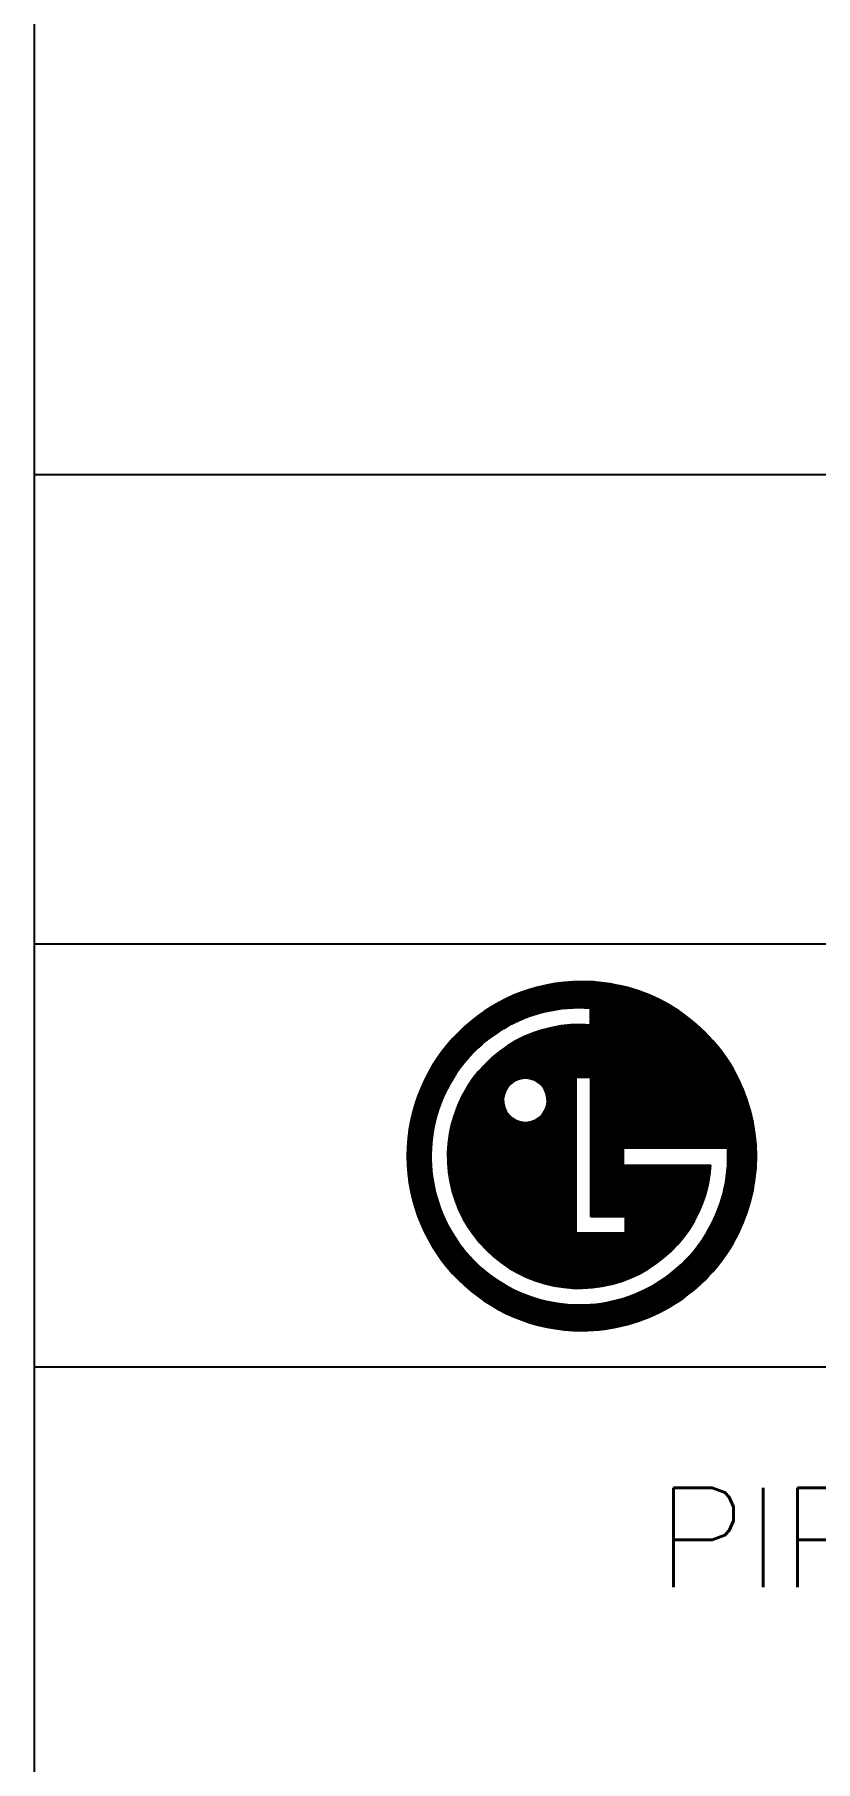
# Model space of a CAD drawing. Header units: millimetres. Extents: x 970 to 1780, y -2028 to -1450.
# Drawn here: x 1639.8 to 1671.2, y -1952.5 to -1883.1 of the extents above; entities that cross this region are included whole.
import ezdxf
from ezdxf.enums import TextEntityAlignment as Align

# ---------------------------------------------------------------- set-up
doc = ezdxf.new("R2010")
doc.units = ezdxf.units.MM
doc.header["$LTSCALE"] = 7
for name, color, linetype in [('2', 2, 'Continuous'), ('DWGLMT', 6, 'Continuous'), ('TTBOX', 6, 'Continuous')]:
    doc.layers.add(name, color=color, linetype=linetype)
doc.styles.get("Standard").update_dxf_attribs({"font": 'simplex.shx'})

msp = doc.modelspace()

# ---------------------------------------------------------------- linework, layer by layer
at = {"color": 0, "linetype": 'Continuous'}
for p, q in [((1655.039, -1926.372), (1659.983, -1921.428)), ((1657.622, -1923.864), (1660.085, -1921.401)), ((1658.107, -1923.454), (1660.184, -1921.377)), ((1658.371, -1923.265), (1660.282, -1921.354)), ((1658.583, -1923.129), (1660.378, -1921.334)), ((1658.767, -1923.02), (1660.472, -1921.315)), ((1658.932, -1922.929), (1660.564, -1921.297)), ((1659.085, -1922.852), (1660.655, -1921.282)), ((1659.228, -1922.784), (1660.745, -1921.267)), ((1659.363, -1922.725), (1660.833, -1921.254)), ((1659.491, -1922.671), (1660.92, -1921.243)), ((1659.614, -1922.624), (1661.005, -1921.232)), ((1659.732, -1922.581), (1661.089, -1921.223)), ((1659.846, -1922.542), (1661.173, -1921.215)), ((1659.932, -1925.16), (1663.658, -1921.435)), ((1659.956, -1922.507), (1661.255, -1921.208)), ((1660.063, -1922.475), (1661.336, -1921.202)), ((1660.167, -1922.446), (1661.416, -1921.197)), ((1660.268, -1922.42), (1661.495, -1921.193)), ((1660.367, -1922.396), (1661.573, -1921.19)), ((1660.464, -1922.375), (1661.651, -1921.188)), ((1660.558, -1922.355), (1661.727, -1921.187)), ((1660.651, -1922.338), (1661.803, -1921.186)), ((1660.742, -1922.322), (1661.877, -1921.187)), ((1660.831, -1922.308), (1661.951, -1921.188)), ((1660.918, -1922.296), (1662.025, -1921.19)), ((1661.004, -1922.285), (1662.097, -1921.192)), ((1661.089, -1922.276), (1662.169, -1921.196)), ((1661.172, -1922.267), (1662.24, -1921.2)), ((1661.254, -1922.261), (1662.31, -1921.204)), ((1661.335, -1922.255), (1662.38, -1921.21)), ((1661.415, -1922.25), (1662.449, -1921.216)), ((1661.493, -1922.247), (1662.518, -1921.222)), ((1661.571, -1922.245), (1662.586, -1921.229)), ((1661.647, -1922.243), (1662.653, -1921.237)), ((1661.722, -1922.243), (1662.72, -1921.246)), ((1661.797, -1922.244), (1662.786, -1921.255)), ((1661.871, -1922.245), (1662.851, -1921.264)), ((1661.943, -1922.248), (1662.916, -1921.274)), ((1662.015, -1922.251), (1662.981, -1921.285)), ((1662.086, -1922.255), (1663.045, -1921.296)), ((1662.152, -1922.264), (1663.108, -1921.308)), ((1662.152, -1922.339), (1663.171, -1921.32)), ((1662.152, -1922.414), (1663.234, -1921.333)), ((1662.152, -1922.489), (1663.296, -1921.346)), ((1662.152, -1922.565), (1663.357, -1921.359)), ((1662.152, -1922.64), (1663.418, -1921.374)), ((1662.152, -1922.715), (1663.479, -1921.388)), ((1662.152, -1922.79), (1663.539, -1921.403)), ((1662.152, -1922.865), (1663.599, -1921.419)), ((1655.068, -1926.268), (1659.879, -1921.457)), ((1655.099, -1926.161), (1659.772, -1921.488)), ((1655.133, -1926.052), (1659.663, -1921.522)), ((1655.171, -1925.94), (1659.551, -1921.56)), ((1655.211, -1925.824), (1659.435, -1921.6)), ((1655.255, -1925.705), (1659.316, -1921.644)), ((1655.303, -1925.582), (1659.193, -1921.692)), ((1655.356, -1925.454), (1659.065, -1921.745)), ((1655.415, -1925.32), (1658.931, -1921.804)), ((1655.48, -1925.18), (1658.791, -1921.869)), ((1655.552, -1925.032), (1658.643, -1921.941)), ((1655.634, -1924.875), (1658.486, -1922.023)), ((1655.728, -1924.706), (1658.317, -1922.117)), ((1659.981, -1925.186), (1663.717, -1921.451)), ((1660.028, -1925.215), (1663.775, -1921.468)), ((1660.072, -1925.246), (1663.833, -1921.485)), ((1660.114, -1925.279), (1663.89, -1921.503)), ((1660.153, -1925.315), (1663.948, -1921.521)), ((1660.191, -1925.353), (1664.004, -1921.539)), ((1660.226, -1925.393), (1664.061, -1921.558)), ((1660.258, -1925.435), (1664.116, -1921.577)), ((1660.289, -1925.48), (1664.172, -1921.597)), ((1660.317, -1925.527), (1664.227, -1921.617)), ((1660.342, -1925.577), (1664.282, -1921.637)), ((1660.365, -1925.629), (1664.336, -1921.658)), ((1660.385, -1925.684), (1664.39, -1921.679)), ((1660.393, -1926.202), (1664.758, -1921.837)), ((1660.402, -1925.743), (1664.444, -1921.7)), ((1660.415, -1925.805), (1664.497, -1921.722)), ((1660.415, -1926.104), (1664.707, -1921.813)), ((1660.424, -1925.871), (1664.55, -1921.745)), ((1660.426, -1926.019), (1664.655, -1921.79)), ((1660.428, -1925.942), (1664.603, -1921.767)), ((1661.64, -1925.03), (1664.809, -1921.861)), ((1661.715, -1925.03), (1664.86, -1921.885)), ((1661.79, -1925.03), (1664.911, -1921.91)), ((1661.866, -1925.03), (1664.961, -1921.935)), ((1661.941, -1925.03), (1665.01, -1921.96)), ((1662.016, -1925.03), (1665.06, -1921.986)), ((1662.091, -1925.03), (1665.109, -1922.012)), ((1662.152, -1925.044), (1665.158, -1922.038)), ((1662.152, -1925.119), (1665.206, -1922.065)), ((1662.152, -1925.194), (1665.255, -1922.092)), ((1662.152, -1925.269), (1665.302, -1922.119)), ((1655.839, -1924.52), (1658.132, -1922.228)), ((1655.973, -1924.311), (1657.922, -1922.362)), ((1656.146, -1924.063), (1657.674, -1922.535)), ((1656.409, -1923.724), (1657.335, -1922.798)), ((1662.152, -1925.344), (1665.35, -1922.147)), ((1662.152, -1925.42), (1665.397, -1922.174)), ((1662.152, -1925.495), (1665.444, -1922.203)), ((1662.152, -1925.57), (1665.491, -1922.231)), ((1662.152, -1925.645), (1665.537, -1922.26)), ((1662.152, -1925.72), (1665.583, -1922.289)), ((1662.152, -1925.795), (1665.629, -1922.319)), ((1662.152, -1925.87), (1665.674, -1922.348)), ((1662.152, -1925.945), (1665.719, -1922.378)), ((1662.152, -1926.021), (1665.764, -1922.409)), ((1662.152, -1926.096), (1665.809, -1922.439)), ((1662.152, -1926.171), (1665.853, -1922.47)), ((1662.152, -1926.246), (1665.897, -1922.502)), ((1662.152, -1926.321), (1665.94, -1922.533)), ((1662.152, -1926.396), (1665.983, -1922.565)), ((1662.152, -1926.471), (1666.026, -1922.597)), ((1662.152, -1926.547), (1666.069, -1922.629)), ((1662.152, -1926.622), (1666.112, -1922.662)), ((1662.152, -1926.697), (1666.154, -1922.695)), ((1662.152, -1926.772), (1666.196, -1922.729)), ((1662.152, -1926.847), (1666.237, -1922.762)), ((1662.152, -1926.922), (1666.278, -1922.796)), ((1656.436, -1927.755), (1661.255, -1922.936)), ((1656.444, -1927.672), (1661.172, -1922.943)), ((1656.453, -1927.588), (1661.088, -1922.953)), ((1656.464, -1927.502), (1661.002, -1922.964)), ((1656.477, -1927.414), (1660.914, -1922.976)), ((1656.491, -1927.324), (1660.825, -1922.991)), ((1656.507, -1927.233), (1660.733, -1923.007)), ((1656.526, -1927.139), (1660.64, -1923.025)), ((1656.547, -1927.043), (1660.544, -1923.046)), ((1656.57, -1926.945), (1660.445, -1923.069)), ((1656.596, -1926.844), (1660.344, -1923.095)), ((1656.625, -1926.74), (1660.24, -1923.124)), ((1656.657, -1926.632), (1660.133, -1923.157)), ((1656.693, -1926.521), (1660.021, -1923.193)), ((1656.733, -1926.406), (1659.906, -1923.233)), ((1656.779, -1926.285), (1659.785, -1923.278)), ((1656.83, -1926.159), (1659.659, -1923.33)), ((1656.888, -1926.025), (1659.526, -1923.388)), ((1656.955, -1925.883), (1659.384, -1923.455)), ((1659.047, -1925.219), (1661.337, -1922.929)), ((1659.207, -1925.134), (1661.417, -1922.924)), ((1659.319, -1925.097), (1661.496, -1922.92)), ((1659.413, -1925.078), (1661.574, -1922.918)), ((1659.496, -1925.07), (1661.65, -1922.916)), ((1659.572, -1925.07), (1661.726, -1922.916)), ((1659.642, -1925.075), (1661.8, -1922.917)), ((1659.707, -1925.085), (1661.874, -1922.918)), ((1659.768, -1925.099), (1661.946, -1922.921)), ((1659.826, -1925.116), (1662.017, -1922.925)), ((1659.88, -1925.137), (1662.088, -1922.929)), ((1662.152, -1926.997), (1666.319, -1922.83)), ((1662.152, -1927.072), (1666.36, -1922.865)), ((1662.152, -1927.148), (1666.4, -1922.899)), ((1662.152, -1927.223), (1666.44, -1922.934)), ((1662.152, -1927.298), (1666.48, -1922.97)), ((1662.152, -1927.373), (1666.52, -1923.005)), ((1662.152, -1927.448), (1666.559, -1923.041)), ((1662.152, -1927.523), (1666.598, -1923.077)), ((1662.152, -1927.598), (1666.637, -1923.114)), ((1662.152, -1927.673), (1666.675, -1923.151)), ((1662.152, -1927.749), (1666.713, -1923.188)), ((1662.152, -1927.824), (1666.751, -1923.225)), ((1662.152, -1927.899), (1666.789, -1923.262)), ((1662.152, -1927.974), (1666.826, -1923.3)), ((1662.152, -1928.049), (1666.863, -1923.338)), ((1662.152, -1928.124), (1666.899, -1923.377)), ((1662.152, -1928.199), (1666.936, -1923.416)), ((1662.152, -1928.274), (1666.972, -1923.455)), ((1662.152, -1928.35), (1667.008, -1923.494)), ((1655.012, -1926.474), (1657.364, -1924.122)), ((1657.033, -1925.73), (1659.23, -1923.533)), ((1657.127, -1925.562), (1659.062, -1923.626)), ((1657.242, -1925.371), (1658.871, -1923.742)), ((1657.397, -1925.141), (1658.642, -1923.896)), ((1657.652, -1924.811), (1658.311, -1924.152)), ((1662.152, -1928.425), (1667.043, -1923.534)), ((1662.152, -1928.5), (1667.079, -1923.573)), ((1662.152, -1928.575), (1667.114, -1923.614)), ((1662.152, -1928.65), (1667.148, -1923.654)), ((1662.152, -1928.725), (1667.183, -1923.695)), ((1662.152, -1928.8), (1667.217, -1923.736)), ((1662.152, -1928.876), (1667.251, -1923.777)), ((1662.152, -1928.951), (1667.284, -1923.819)), ((1662.152, -1929.026), (1667.317, -1923.861)), ((1662.152, -1929.101), (1667.35, -1923.903)), ((1662.152, -1929.176), (1667.383, -1923.945)), ((1663.52, -1927.883), (1667.415, -1923.988)), ((1663.595, -1927.883), (1667.447, -1924.031)), ((1663.671, -1927.883), (1667.479, -1924.074)), ((1663.746, -1927.883), (1667.511, -1924.118)), ((1663.821, -1927.883), (1667.542, -1924.162)), ((1663.896, -1927.883), (1667.573, -1924.206)), ((1654.965, -1926.671), (1656.765, -1924.871)), ((1654.988, -1926.573), (1656.955, -1924.607)), ((1663.971, -1927.883), (1667.603, -1924.251)), ((1664.046, -1927.883), (1667.634, -1924.296)), ((1664.121, -1927.883), (1667.664, -1924.341)), ((1664.196, -1927.883), (1667.693, -1924.386)), ((1664.272, -1927.883), (1667.723, -1924.432)), ((1664.347, -1927.883), (1667.752, -1924.478)), ((1664.422, -1927.883), (1667.78, -1924.524)), ((1664.497, -1927.883), (1667.809, -1924.571)), ((1664.572, -1927.883), (1667.837, -1924.618)), ((1664.647, -1927.883), (1667.865, -1924.665)), ((1664.722, -1927.883), (1667.892, -1924.713)), ((1664.798, -1927.883), (1667.92, -1924.761)), ((1664.873, -1927.883), (1667.946, -1924.809)), ((1664.948, -1927.883), (1667.973, -1924.858)), ((1654.893, -1927.044), (1656.352, -1925.585)), ((1654.908, -1926.953), (1656.43, -1925.432)), ((1654.926, -1926.861), (1656.52, -1925.266)), ((1654.945, -1926.767), (1656.629, -1925.083)), ((1656.429, -1927.837), (1658.802, -1925.464)), ((1656.752, -1930.068), (1661.577, -1925.243)), ((1656.773, -1930.122), (1661.577, -1925.319)), ((1656.794, -1930.176), (1661.577, -1925.394)), ((1656.816, -1930.23), (1661.577, -1925.469)), ((1656.838, -1930.283), (1661.577, -1925.544)), ((1660.23, -1926.515), (1661.577, -1925.168)), ((1660.35, -1926.32), (1661.577, -1925.093)), ((1665.023, -1927.883), (1667.999, -1924.907)), ((1665.098, -1927.883), (1668.025, -1924.956)), ((1665.173, -1927.883), (1668.051, -1925.005)), ((1665.248, -1927.883), (1668.076, -1925.055)), ((1665.323, -1927.883), (1668.101, -1925.106)), ((1665.399, -1927.883), (1668.126, -1925.156)), ((1665.474, -1927.883), (1668.15, -1925.207)), ((1665.549, -1927.883), (1668.174, -1925.258)), ((1665.624, -1927.883), (1668.197, -1925.31)), ((1665.699, -1927.883), (1668.22, -1925.362)), ((1665.774, -1927.883), (1668.243, -1925.414)), ((1665.849, -1927.883), (1668.266, -1925.467)), ((1665.924, -1927.883), (1668.288, -1925.52)), ((1666, -1927.883), (1668.31, -1925.573)), ((1654.834, -1927.478), (1656.081, -1926.231)), ((1654.843, -1927.394), (1656.124, -1926.113)), ((1654.854, -1927.309), (1656.172, -1925.991)), ((1654.865, -1927.222), (1656.225, -1925.862)), ((1654.878, -1927.134), (1656.285, -1925.728)), ((1656.416, -1928.225), (1658.653, -1925.988)), ((1656.417, -1928.15), (1658.654, -1925.913)), ((1656.417, -1928.3), (1658.659, -1926.058)), ((1656.418, -1928.073), (1658.662, -1925.829)), ((1656.419, -1928.373), (1658.669, -1926.123)), ((1656.421, -1927.996), (1658.681, -1925.735)), ((1656.421, -1928.446), (1658.683, -1926.184)), ((1656.424, -1927.917), (1658.718, -1925.623)), ((1656.425, -1928.517), (1658.7, -1926.242)), ((1656.861, -1930.335), (1661.577, -1925.619)), ((1656.884, -1930.387), (1661.577, -1925.694)), ((1656.908, -1930.439), (1661.577, -1925.769)), ((1656.932, -1930.49), (1661.577, -1925.844)), ((1656.956, -1930.54), (1661.577, -1925.92)), ((1656.981, -1930.591), (1661.577, -1925.995)), ((1657.006, -1930.64), (1661.577, -1926.07)), ((1657.032, -1930.69), (1661.577, -1926.145)), ((1657.058, -1930.739), (1661.577, -1926.22)), ((1666.075, -1927.883), (1668.331, -1925.627)), ((1666.15, -1927.883), (1668.352, -1925.681)), ((1666.225, -1927.883), (1668.373, -1925.735)), ((1666.3, -1927.883), (1668.393, -1925.79)), ((1666.375, -1927.883), (1668.413, -1925.845)), ((1666.45, -1927.883), (1668.433, -1925.901)), ((1666.526, -1927.883), (1668.452, -1925.957)), ((1666.601, -1927.883), (1668.471, -1926.013)), ((1666.676, -1927.883), (1668.489, -1926.07)), ((1666.751, -1927.883), (1668.507, -1926.127)), ((1666.826, -1927.883), (1668.524, -1926.185)), ((1666.901, -1927.883), (1668.541, -1926.243)), ((1654.799, -1928.039), (1655.875, -1926.963)), ((1654.801, -1927.962), (1655.897, -1926.867)), ((1654.804, -1927.884), (1655.92, -1926.768)), ((1654.808, -1927.805), (1655.947, -1926.667)), ((1654.813, -1927.725), (1655.975, -1926.563)), ((1654.819, -1927.644), (1656.007, -1926.456)), ((1654.826, -1927.562), (1656.042, -1926.345)), ((1656.43, -1928.588), (1658.721, -1926.297)), ((1656.435, -1928.657), (1658.744, -1926.348)), ((1656.441, -1928.726), (1658.77, -1926.398)), ((1656.448, -1928.794), (1658.799, -1926.444)), ((1656.456, -1928.862), (1658.83, -1926.488)), ((1656.465, -1928.928), (1658.863, -1926.53)), ((1656.474, -1928.994), (1658.898, -1926.57)), ((1656.484, -1929.059), (1658.936, -1926.607)), ((1656.495, -1929.123), (1658.976, -1926.642)), ((1656.507, -1929.187), (1659.019, -1926.675)), ((1656.519, -1929.25), (1659.063, -1926.705)), ((1656.532, -1929.312), (1659.111, -1926.733)), ((1656.545, -1929.373), (1659.16, -1926.759)), ((1656.559, -1929.434), (1659.213, -1926.781)), ((1656.574, -1929.495), (1659.268, -1926.801)), ((1656.59, -1929.555), (1659.326, -1926.818)), ((1656.605, -1929.614), (1659.388, -1926.831)), ((1656.622, -1929.673), (1659.454, -1926.84)), ((1656.639, -1929.731), (1659.526, -1926.844)), ((1656.657, -1929.788), (1659.603, -1926.842)), ((1656.675, -1929.845), (1659.688, -1926.832)), ((1656.693, -1929.902), (1659.785, -1926.81)), ((1656.713, -1929.958), (1659.904, -1926.766)), ((1656.732, -1930.013), (1660.099, -1926.646)), ((1657.085, -1930.787), (1661.577, -1926.295)), ((1657.112, -1930.835), (1661.577, -1926.37)), ((1657.14, -1930.883), (1661.577, -1926.446)), ((1657.168, -1930.93), (1661.577, -1926.521)), ((1657.196, -1930.977), (1661.577, -1926.596)), ((1657.225, -1931.023), (1661.577, -1926.671)), ((1657.254, -1931.069), (1661.577, -1926.746)), ((1657.283, -1931.115), (1661.577, -1926.821)), ((1657.313, -1931.16), (1661.577, -1926.896)), ((1657.344, -1931.205), (1661.577, -1926.971)), ((1666.976, -1927.883), (1668.558, -1926.301)), ((1667.051, -1927.883), (1668.574, -1926.36)), ((1667.127, -1927.883), (1668.59, -1926.419)), ((1667.202, -1927.883), (1668.606, -1926.479)), ((1667.277, -1927.883), (1668.621, -1926.539)), ((1667.352, -1927.883), (1668.635, -1926.6)), ((1667.427, -1927.883), (1668.649, -1926.661)), ((1667.502, -1927.883), (1668.663, -1926.723)), ((1667.577, -1927.883), (1668.676, -1926.785)), ((1667.652, -1927.883), (1668.688, -1926.847)), ((1667.673, -1927.938), (1668.7, -1926.91)), ((1667.676, -1928.01), (1668.712, -1926.974)), ((1654.797, -1928.192), (1655.838, -1927.15)), ((1654.798, -1928.116), (1655.856, -1927.058)), ((1654.798, -1928.266), (1655.823, -1927.241)), ((1654.799, -1928.34), (1655.809, -1927.33)), ((1654.801, -1928.414), (1655.796, -1927.418)), ((1654.803, -1928.486), (1655.785, -1927.504)), ((1654.807, -1928.558), (1655.776, -1927.589)), ((1654.811, -1928.629), (1655.768, -1927.672)), ((1657.374, -1931.249), (1661.577, -1927.047)), ((1657.406, -1931.293), (1661.577, -1927.122)), ((1657.437, -1931.337), (1661.577, -1927.197)), ((1657.469, -1931.38), (1661.577, -1927.272)), ((1657.501, -1931.423), (1661.577, -1927.347)), ((1657.534, -1931.465), (1661.577, -1927.422)), ((1657.567, -1931.507), (1661.577, -1927.497)), ((1657.601, -1931.549), (1661.577, -1927.572)), ((1657.635, -1931.59), (1661.577, -1927.648)), ((1667.651, -1928.786), (1668.797, -1927.64)), ((1667.659, -1928.703), (1668.791, -1927.571)), ((1667.665, -1928.622), (1668.785, -1927.502)), ((1667.67, -1928.542), (1668.778, -1927.434)), ((1667.674, -1928.463), (1668.77, -1927.366)), ((1667.677, -1928.385), (1668.762, -1927.3)), ((1667.678, -1928.083), (1668.723, -1927.038)), ((1667.678, -1928.308), (1668.753, -1927.233)), ((1667.679, -1928.157), (1668.733, -1927.103)), ((1667.679, -1928.232), (1668.743, -1927.168)), ((1654.815, -1928.699), (1655.761, -1927.754)), ((1654.821, -1928.769), (1655.755, -1927.835)), ((1654.827, -1928.838), (1655.751, -1927.914)), ((1654.833, -1928.907), (1655.747, -1927.993)), ((1654.84, -1928.975), (1655.745, -1928.07)), ((1654.848, -1929.042), (1655.744, -1928.147)), ((1654.857, -1929.109), (1655.743, -1928.222)), ((1654.866, -1929.175), (1655.744, -1928.297)), ((1654.875, -1929.24), (1655.745, -1928.37)), ((1657.669, -1931.631), (1661.577, -1927.723)), ((1657.703, -1931.671), (1661.577, -1927.798)), ((1657.738, -1931.712), (1661.577, -1927.873)), ((1657.774, -1931.751), (1661.577, -1927.948)), ((1657.81, -1931.791), (1661.577, -1928.023)), ((1657.846, -1931.83), (1661.577, -1928.098)), ((1657.882, -1931.868), (1661.577, -1928.174)), ((1657.919, -1931.906), (1661.577, -1928.249)), ((1657.956, -1931.944), (1661.577, -1928.324)), ((1662.152, -1929.251), (1663.466, -1927.937)), ((1662.152, -1929.326), (1663.466, -1928.012)), ((1662.152, -1929.401), (1663.466, -1928.087)), ((1662.152, -1929.477), (1663.466, -1928.162)), ((1662.152, -1929.552), (1663.466, -1928.237)), ((1662.152, -1929.627), (1663.466, -1928.313)), ((1667.491, -1929.697), (1668.817, -1928.371)), ((1667.516, -1929.597), (1668.819, -1928.294)), ((1667.538, -1929.5), (1668.819, -1928.219)), ((1667.559, -1929.404), (1668.819, -1928.144)), ((1667.577, -1929.311), (1668.818, -1928.07)), ((1667.593, -1929.219), (1668.817, -1927.996)), ((1667.608, -1929.13), (1668.814, -1927.923)), ((1667.621, -1929.041), (1668.811, -1927.852)), ((1667.633, -1928.955), (1668.807, -1927.78)), ((1667.643, -1928.87), (1668.802, -1927.71)), ((1654.885, -1929.305), (1655.748, -1928.443)), ((1654.896, -1929.37), (1655.751, -1928.515)), ((1654.907, -1929.434), (1655.755, -1928.586)), ((1654.919, -1929.497), (1655.76, -1928.656)), ((1654.931, -1929.56), (1655.766, -1928.726)), ((1654.944, -1929.623), (1655.772, -1928.795)), ((1654.957, -1929.685), (1655.779, -1928.863)), ((1654.97, -1929.746), (1655.787, -1928.93)), ((1654.985, -1929.807), (1655.795, -1928.997)), ((1654.999, -1929.868), (1655.804, -1929.063)), ((1657.994, -1931.982), (1661.577, -1928.399)), ((1658.032, -1932.019), (1661.577, -1928.474)), ((1658.07, -1932.056), (1661.577, -1928.549)), ((1658.109, -1932.092), (1661.577, -1928.624)), ((1658.148, -1932.128), (1661.577, -1928.699)), ((1658.188, -1932.164), (1661.577, -1928.775)), ((1658.228, -1932.199), (1661.577, -1928.85)), ((1658.268, -1932.234), (1661.577, -1928.925)), ((1658.309, -1932.268), (1661.577, -1929)), ((1661.365, -1933.495), (1666.303, -1928.556)), ((1661.436, -1933.499), (1666.379, -1928.556)), ((1661.508, -1933.502), (1666.454, -1928.556)), ((1661.58, -1933.504), (1666.529, -1928.556)), ((1661.654, -1933.506), (1666.604, -1928.556)), ((1661.729, -1933.506), (1666.679, -1928.556)), ((1661.805, -1933.505), (1666.754, -1928.556)), ((1661.882, -1933.503), (1666.829, -1928.556)), ((1661.96, -1933.5), (1666.904, -1928.556)), ((1662.04, -1933.496), (1666.98, -1928.556)), ((1662.121, -1933.49), (1666.99, -1928.62)), ((1662.152, -1929.702), (1663.466, -1928.388)), ((1662.152, -1929.777), (1663.466, -1928.463)), ((1662.152, -1929.852), (1663.466, -1928.538)), ((1662.152, -1929.927), (1663.524, -1928.556)), ((1662.152, -1930.002), (1663.599, -1928.556)), ((1662.152, -1930.078), (1663.674, -1928.556)), ((1662.152, -1930.153), (1663.749, -1928.556)), ((1662.152, -1930.228), (1663.824, -1928.556)), ((1662.152, -1930.303), (1663.899, -1928.556)), ((1662.152, -1930.378), (1663.974, -1928.556)), ((1662.152, -1930.453), (1664.05, -1928.556)), ((1662.152, -1930.528), (1664.125, -1928.556)), ((1662.152, -1930.604), (1664.2, -1928.556)), ((1662.201, -1930.63), (1664.275, -1928.556)), ((1662.203, -1933.483), (1666.983, -1928.702)), ((1662.276, -1930.63), (1664.35, -1928.556)), ((1662.286, -1933.475), (1666.975, -1928.786)), ((1662.351, -1930.63), (1664.425, -1928.556)), ((1662.371, -1933.465), (1666.965, -1928.871)), ((1662.426, -1930.63), (1664.5, -1928.556)), ((1662.458, -1933.453), (1666.953, -1928.958)), ((1662.502, -1930.63), (1664.575, -1928.556)), ((1662.547, -1933.44), (1666.94, -1929.046)), ((1662.577, -1930.63), (1664.651, -1928.556)), ((1662.652, -1930.63), (1664.726, -1928.556)), ((1662.727, -1930.63), (1664.801, -1928.556)), ((1662.802, -1930.63), (1664.876, -1928.556)), ((1662.877, -1930.63), (1664.951, -1928.556)), ((1662.952, -1930.63), (1665.026, -1928.556)), ((1663.027, -1930.63), (1665.101, -1928.556)), ((1663.103, -1930.63), (1665.177, -1928.556)), ((1663.178, -1930.63), (1665.252, -1928.556)), ((1663.253, -1930.63), (1665.327, -1928.556)), ((1663.328, -1930.63), (1665.402, -1928.556)), ((1663.403, -1930.63), (1665.477, -1928.556)), ((1663.478, -1930.63), (1665.552, -1928.556)), ((1663.552, -1930.631), (1665.627, -1928.556)), ((1663.552, -1930.706), (1665.702, -1928.556)), ((1663.552, -1930.781), (1665.778, -1928.556)), ((1663.552, -1930.856), (1665.853, -1928.556)), ((1663.552, -1930.932), (1665.928, -1928.556)), ((1663.552, -1931.007), (1666.003, -1928.556)), ((1663.552, -1931.082), (1666.078, -1928.556)), ((1663.552, -1931.157), (1666.153, -1928.556)), ((1663.552, -1931.232), (1666.228, -1928.556)), ((1667.173, -1930.617), (1668.771, -1929.018)), ((1667.229, -1930.486), (1668.781, -1928.934)), ((1667.279, -1930.361), (1668.789, -1928.85)), ((1667.323, -1930.241), (1668.796, -1928.768)), ((1667.364, -1930.125), (1668.802, -1928.687)), ((1667.4, -1930.013), (1668.808, -1928.606)), ((1667.434, -1929.905), (1668.812, -1928.527)), ((1667.464, -1929.8), (1668.815, -1928.449)), ((1655.014, -1929.928), (1655.814, -1929.128)), ((1655.03, -1929.988), (1655.825, -1929.193)), ((1655.046, -1930.047), (1655.836, -1929.257)), ((1655.062, -1930.106), (1655.847, -1929.32)), ((1655.079, -1930.164), (1655.86, -1929.383)), ((1655.096, -1930.222), (1655.872, -1929.445)), ((1655.114, -1930.279), (1655.886, -1929.507)), ((1655.132, -1930.337), (1655.9, -1929.568)), ((1655.15, -1930.393), (1655.914, -1929.629)), ((1655.169, -1930.45), (1655.929, -1929.689)), ((1655.188, -1930.505), (1655.945, -1929.749)), ((1658.35, -1932.302), (1661.577, -1929.075)), ((1658.391, -1932.336), (1661.577, -1929.15)), ((1658.433, -1932.369), (1661.577, -1929.225)), ((1658.475, -1932.402), (1661.577, -1929.3)), ((1658.518, -1932.435), (1661.577, -1929.376)), ((1658.561, -1932.467), (1661.577, -1929.451)), ((1658.604, -1932.499), (1661.577, -1929.526)), ((1658.648, -1932.53), (1661.577, -1929.601)), ((1658.692, -1932.561), (1661.577, -1929.676)), ((1658.737, -1932.592), (1661.577, -1929.751)), ((1662.637, -1933.424), (1666.925, -1929.137)), ((1662.729, -1933.407), (1666.907, -1929.229)), ((1662.824, -1933.388), (1666.888, -1929.324)), ((1662.921, -1933.366), (1666.866, -1929.421)), ((1663.02, -1933.342), (1666.842, -1929.52)), ((1663.123, -1933.314), (1666.815, -1929.622)), ((1663.228, -1933.284), (1666.784, -1929.728)), ((1663.355, -1935.036), (1668.647, -1929.744)), ((1666.351, -1931.964), (1668.668, -1929.647)), ((1666.585, -1931.655), (1668.687, -1929.553)), ((1666.739, -1931.426), (1668.705, -1929.46)), ((1666.858, -1931.232), (1668.721, -1929.369)), ((1666.956, -1931.059), (1668.735, -1929.279)), ((1667.038, -1930.901), (1668.749, -1929.191)), ((1667.11, -1930.755), (1668.761, -1929.104)), ((1655.208, -1930.561), (1655.961, -1929.808)), ((1655.228, -1930.616), (1655.977, -1929.866)), ((1655.248, -1930.671), (1655.995, -1929.924)), ((1655.269, -1930.725), (1656.012, -1929.982)), ((1655.29, -1930.779), (1656.03, -1930.039)), ((1655.311, -1930.833), (1656.049, -1930.096)), ((1655.333, -1930.886), (1656.068, -1930.152)), ((1655.356, -1930.939), (1656.087, -1930.207)), ((1655.378, -1930.992), (1656.107, -1930.263)), ((1655.401, -1931.044), (1656.127, -1930.317)), ((1655.424, -1931.096), (1656.148, -1930.372)), ((1655.448, -1931.147), (1656.169, -1930.426)), ((1658.782, -1932.622), (1661.577, -1929.826)), ((1658.827, -1932.651), (1661.577, -1929.901)), ((1658.873, -1932.681), (1661.577, -1929.977)), ((1658.919, -1932.71), (1661.577, -1930.052)), ((1658.965, -1932.738), (1661.577, -1930.127)), ((1659.012, -1932.767), (1661.577, -1930.202)), ((1659.06, -1932.794), (1661.577, -1930.277)), ((1659.108, -1932.822), (1661.577, -1930.352)), ((1659.156, -1932.849), (1661.577, -1930.427)), ((1663.337, -1933.25), (1666.75, -1929.837)), ((1663.45, -1933.212), (1666.713, -1929.95)), ((1663.453, -1935.013), (1668.624, -1929.842)), ((1663.553, -1934.988), (1668.599, -1929.942)), ((1663.568, -1933.17), (1666.67, -1930.067)), ((1663.655, -1934.961), (1668.572, -1930.044)), ((1663.691, -1933.122), (1666.622, -1930.19)), ((1663.759, -1934.931), (1668.542, -1930.148)), ((1663.82, -1933.068), (1666.568, -1930.32)), ((1663.867, -1934.9), (1668.511, -1930.256)), ((1663.976, -1934.865), (1668.476, -1930.365)), ((1655.472, -1931.198), (1656.191, -1930.479)), ((1655.496, -1931.249), (1656.213, -1930.532)), ((1655.521, -1931.3), (1656.236, -1930.585)), ((1655.546, -1931.35), (1656.259, -1930.637)), ((1655.571, -1931.399), (1656.282, -1930.689)), ((1655.597, -1931.449), (1656.306, -1930.74)), ((1655.623, -1931.498), (1656.33, -1930.791)), ((1655.649, -1931.547), (1656.354, -1930.842)), ((1655.676, -1931.595), (1656.379, -1930.892)), ((1655.703, -1931.644), (1656.405, -1930.942)), ((1655.73, -1931.691), (1656.43, -1930.991)), ((1655.758, -1931.739), (1656.457, -1931.04)), ((1655.785, -1931.786), (1656.483, -1931.089)), ((1655.814, -1931.833), (1656.51, -1931.137)), ((1659.205, -1932.875), (1661.577, -1930.503)), ((1659.254, -1932.901), (1661.577, -1930.578)), ((1659.303, -1932.927), (1661.577, -1930.653)), ((1659.353, -1932.952), (1661.577, -1930.728)), ((1659.403, -1932.977), (1661.577, -1930.803)), ((1659.454, -1933.001), (1661.577, -1930.878)), ((1659.506, -1933.025), (1661.577, -1930.953)), ((1659.557, -1933.048), (1661.577, -1931.028)), ((1659.61, -1933.071), (1661.577, -1931.104)), ((1663.957, -1933.006), (1666.507, -1930.456)), ((1664.089, -1934.827), (1668.438, -1930.478)), ((1664.103, -1932.935), (1666.435, -1930.603)), ((1664.206, -1934.786), (1668.397, -1930.595)), ((1664.262, -1932.851), (1666.351, -1930.762)), ((1664.326, -1934.741), (1668.352, -1930.715)), ((1664.439, -1932.749), (1666.249, -1930.939)), ((1664.45, -1934.692), (1668.303, -1930.839)), ((1664.579, -1934.638), (1668.249, -1930.968)), ((1664.644, -1932.62), (1666.12, -1931.143)), ((1664.714, -1934.578), (1668.189, -1931.103)), ((1655.842, -1931.88), (1656.537, -1931.185)), ((1655.871, -1931.926), (1656.565, -1931.232)), ((1655.9, -1931.972), (1656.593, -1931.28)), ((1655.93, -1932.018), (1656.621, -1931.326)), ((1655.959, -1932.063), (1656.65, -1931.373)), ((1655.989, -1932.108), (1656.679, -1931.419)), ((1656.02, -1932.153), (1656.708, -1931.465)), ((1656.05, -1932.198), (1656.738, -1931.51)), ((1656.081, -1932.242), (1656.768, -1931.555)), ((1656.113, -1932.286), (1656.799, -1931.599)), ((1656.144, -1932.329), (1656.829, -1931.644)), ((1656.176, -1932.372), (1656.861, -1931.688)), ((1656.208, -1932.415), (1656.892, -1931.731)), ((1656.24, -1932.458), (1656.924, -1931.775)), ((1656.273, -1932.501), (1656.956, -1931.817)), ((1659.662, -1933.093), (1661.577, -1931.179)), ((1659.715, -1933.115), (1661.577, -1931.254)), ((1659.769, -1933.137), (1661.614, -1931.292)), ((1659.823, -1933.158), (1661.689, -1931.292)), ((1659.878, -1933.178), (1661.764, -1931.292)), ((1659.933, -1933.198), (1661.84, -1931.292)), ((1659.989, -1933.218), (1661.915, -1931.292)), ((1660.045, -1933.237), (1661.99, -1931.292)), ((1660.101, -1933.255), (1662.065, -1931.292)), ((1660.159, -1933.273), (1662.14, -1931.292)), ((1660.216, -1933.291), (1662.215, -1931.292)), ((1660.275, -1933.307), (1662.29, -1931.292)), ((1660.334, -1933.324), (1662.365, -1931.292)), ((1660.393, -1933.339), (1662.441, -1931.292)), ((1660.453, -1933.354), (1662.516, -1931.292)), ((1660.514, -1933.369), (1662.591, -1931.292)), ((1660.575, -1933.383), (1662.666, -1931.292)), ((1660.637, -1933.396), (1662.741, -1931.292)), ((1660.7, -1933.408), (1662.816, -1931.292)), ((1660.763, -1933.42), (1662.891, -1931.292)), ((1660.827, -1933.432), (1662.966, -1931.292)), ((1660.891, -1933.442), (1663.042, -1931.292)), ((1660.957, -1933.452), (1663.117, -1931.292)), ((1661.023, -1933.461), (1663.192, -1931.292)), ((1661.089, -1933.469), (1663.267, -1931.292)), ((1661.157, -1933.477), (1663.342, -1931.292)), ((1661.225, -1933.484), (1663.417, -1931.292)), ((1661.295, -1933.49), (1663.492, -1931.292)), ((1664.855, -1934.512), (1668.123, -1931.244)), ((1664.902, -1932.437), (1665.937, -1931.402)), ((1665.005, -1934.437), (1668.048, -1931.394)), ((1665.164, -1934.353), (1667.964, -1931.553)), ((1665.336, -1934.256), (1667.867, -1931.725)), ((1656.306, -1932.543), (1656.989, -1931.86)), ((1656.34, -1932.585), (1657.022, -1931.902)), ((1656.373, -1932.626), (1657.055, -1931.944)), ((1656.407, -1932.667), (1657.089, -1931.986)), ((1656.441, -1932.708), (1657.123, -1932.027)), ((1656.476, -1932.749), (1657.157, -1932.068)), ((1656.51, -1932.789), (1657.192, -1932.108)), ((1656.545, -1932.829), (1657.227, -1932.148)), ((1656.581, -1932.869), (1657.262, -1932.188)), ((1656.616, -1932.909), (1657.297, -1932.228)), ((1656.652, -1932.948), (1657.333, -1932.267)), ((1656.688, -1932.987), (1657.37, -1932.306)), ((1656.725, -1933.026), (1657.406, -1932.344)), ((1656.762, -1933.064), (1657.443, -1932.382)), ((1656.799, -1933.102), (1657.481, -1932.42)), ((1656.836, -1933.14), (1657.518, -1932.458)), ((1656.873, -1933.178), (1657.556, -1932.495)), ((1656.911, -1933.215), (1657.595, -1932.532)), ((1665.526, -1934.142), (1667.753, -1931.915)), ((1665.741, -1934.001), (1667.612, -1932.13)), ((1666.002, -1933.816), (1667.427, -1932.391)), ((1656.949, -1933.252), (1657.633, -1932.568)), ((1656.988, -1933.288), (1657.672, -1932.604)), ((1657.027, -1933.325), (1657.711, -1932.64)), ((1657.066, -1933.361), (1657.751, -1932.676)), ((1657.105, -1933.397), (1657.791, -1932.711)), ((1657.145, -1933.432), (1657.831, -1932.746)), ((1657.184, -1933.468), (1657.872, -1932.78)), ((1657.225, -1933.503), (1657.913, -1932.814)), ((1657.265, -1933.537), (1657.954, -1932.848)), ((1657.306, -1933.572), (1657.996, -1932.881)), ((1657.347, -1933.606), (1658.038, -1932.915)), ((1657.388, -1933.64), (1658.08, -1932.947)), ((1657.43, -1933.673), (1658.123, -1932.98)), ((1657.472, -1933.706), (1658.166, -1933.012)), ((1657.514, -1933.739), (1658.21, -1933.044)), ((1657.556, -1933.772), (1658.253, -1933.075)), ((1657.599, -1933.804), (1658.297, -1933.106)), ((1657.642, -1933.836), (1658.342, -1933.137)), ((1657.685, -1933.868), (1658.387, -1933.167)), ((1657.729, -1933.9), (1658.432, -1933.197)), ((1657.773, -1933.931), (1658.477, -1933.227)), ((1663.164, -1935.076), (1665.156, -1933.084)), ((1663.258, -1935.057), (1665.464, -1932.851)), ((1666.381, -1933.512), (1667.123, -1932.77)), ((1657.817, -1933.962), (1658.523, -1933.256)), ((1657.862, -1933.992), (1658.569, -1933.285)), ((1657.907, -1934.023), (1658.616, -1933.313)), ((1657.952, -1934.053), (1658.663, -1933.342)), ((1657.997, -1934.082), (1658.71, -1933.369)), ((1658.043, -1934.112), (1658.758, -1933.397)), ((1658.089, -1934.141), (1658.806, -1933.424)), ((1658.135, -1934.169), (1658.854, -1933.451)), ((1658.182, -1934.198), (1658.903, -1933.477)), ((1658.229, -1934.226), (1658.952, -1933.503)), ((1658.276, -1934.254), (1659.002, -1933.528)), ((1658.324, -1934.281), (1659.052, -1933.554)), ((1658.372, -1934.309), (1659.102, -1933.578)), ((1658.42, -1934.335), (1659.153, -1933.603)), ((1658.469, -1934.362), (1659.204, -1933.627)), ((1658.518, -1934.388), (1659.256, -1933.65)), ((1658.567, -1934.414), (1659.308, -1933.673)), ((1658.616, -1934.44), (1659.36, -1933.696)), ((1658.666, -1934.465), (1659.413, -1933.718)), ((1658.717, -1934.49), (1659.466, -1933.74)), ((1658.767, -1934.514), (1659.52, -1933.762)), ((1658.818, -1934.539), (1659.574, -1933.783)), ((1658.869, -1934.563), (1659.628, -1933.804)), ((1658.921, -1934.586), (1659.683, -1933.824)), ((1658.973, -1934.609), (1659.739, -1933.843)), ((1659.025, -1934.632), (1659.795, -1933.863)), ((1659.078, -1934.655), (1659.851, -1933.881)), ((1659.131, -1934.677), (1659.908, -1933.9)), ((1659.184, -1934.699), (1659.965, -1933.918)), ((1662.217, -1935.197), (1663.514, -1933.9)), ((1662.298, -1935.191), (1663.625, -1933.864)), ((1662.379, -1935.185), (1663.741, -1933.823)), ((1662.461, -1935.178), (1663.861, -1933.778)), ((1662.545, -1935.17), (1663.986, -1933.728)), ((1662.629, -1935.16), (1664.117, -1933.672)), ((1662.715, -1935.15), (1664.255, -1933.61)), ((1662.802, -1935.138), (1664.402, -1933.538)), ((1662.89, -1935.124), (1664.56, -1933.455)), ((1662.98, -1935.11), (1664.732, -1933.358)), ((1663.071, -1935.094), (1664.926, -1933.239)), ((1659.238, -1934.72), (1660.023, -1933.935)), ((1659.292, -1934.741), (1660.081, -1933.952)), ((1659.346, -1934.762), (1660.14, -1933.968)), ((1659.401, -1934.782), (1660.199, -1933.984)), ((1659.456, -1934.802), (1660.259, -1933.999)), ((1659.512, -1934.822), (1660.319, -1934.014)), ((1659.568, -1934.841), (1660.38, -1934.028)), ((1659.624, -1934.86), (1660.441, -1934.042)), ((1659.681, -1934.878), (1660.503, -1934.055)), ((1659.738, -1934.896), (1660.566, -1934.068)), ((1659.796, -1934.913), (1660.629, -1934.08)), ((1659.854, -1934.93), (1660.693, -1934.091)), ((1659.912, -1934.947), (1660.757, -1934.102)), ((1659.971, -1934.963), (1660.822, -1934.112)), ((1660.03, -1934.979), (1660.888, -1934.122)), ((1660.09, -1934.995), (1660.954, -1934.131)), ((1660.15, -1935.01), (1661.021, -1934.139)), ((1660.211, -1935.024), (1661.089, -1934.146)), ((1660.272, -1935.038), (1661.157, -1934.153)), ((1660.334, -1935.052), (1661.226, -1934.159)), ((1660.396, -1935.065), (1661.296, -1934.164)), ((1660.458, -1935.077), (1661.367, -1934.169)), ((1660.521, -1935.089), (1661.438, -1934.173)), ((1660.585, -1935.101), (1661.51, -1934.175)), ((1660.649, -1935.112), (1661.583, -1934.177)), ((1660.714, -1935.122), (1661.657, -1934.179)), ((1660.779, -1935.132), (1661.732, -1934.179)), ((1660.844, -1935.142), (1661.808, -1934.178)), ((1660.911, -1935.151), (1661.885, -1934.176)), ((1660.977, -1935.159), (1661.963, -1934.173)), ((1661.045, -1935.167), (1662.042, -1934.17)), ((1661.113, -1935.174), (1662.122, -1934.165)), ((1661.182, -1935.18), (1662.203, -1934.158)), ((1661.251, -1935.186), (1662.286, -1934.151)), ((1661.321, -1935.191), (1662.37, -1934.142)), ((1661.391, -1935.196), (1662.455, -1934.132)), ((1661.463, -1935.2), (1662.542, -1934.121)), ((1661.534, -1935.203), (1662.63, -1934.108)), ((1661.607, -1935.206), (1662.72, -1934.093)), ((1661.681, -1935.207), (1662.811, -1934.077)), ((1661.755, -1935.208), (1662.905, -1934.058)), ((1661.83, -1935.208), (1663, -1934.038)), ((1661.905, -1935.208), (1663.098, -1934.016)), ((1661.982, -1935.206), (1663.198, -1933.991)), ((1662.06, -1935.204), (1663.3, -1933.963)), ((1662.138, -1935.201), (1663.405, -1933.933))]:
    msp.add_line(p, q, dxfattribs=at)
at = {"linetype": 'Continuous'}
for p, q in [((1662.152, -1922.934), (1662.152, -1922.259)), ((1661.577, -1931.292), (1661.577, -1925.03)), ((1661.577, -1925.03), (1662.152, -1925.03)), ((1662.152, -1925.03), (1662.152, -1930.63)), ((1667.67, -1927.883), (1663.466, -1927.883)), ((1663.466, -1927.883), (1663.466, -1928.556)), ((1663.466, -1928.556), (1666.995, -1928.556)), ((1662.152, -1930.63), (1663.552, -1930.63)), ((1663.552, -1930.63), (1663.552, -1931.292)), ((1663.552, -1931.292), (1661.577, -1931.292))]:
    msp.add_line(p, q, dxfattribs=at)
for centre, radius, start, end in [((1661.808, -1928.197), 7.011, 90, 269.99999), ((1661.808, -1928.197), 7.011, 269.99999, 90), ((1661.711, -1928.211), 5.968, 85.76295, 3.14948), ((1661.711, -1928.211), 5.295, 85.22335, 356.26456), ((1659.54, -1925.957), 0.888, 356.08223, 176.08223), ((1659.54, -1925.957), 0.888, 176.08223, 356.08223)]:
    msp.add_arc(centre, radius, start, end, dxfattribs=at)
at = {"layer": 'DWGLMT', "color": 6}
msp.add_line((1639.824, -1900.807), (1774.824, -1900.807), dxfattribs=at)
at = {"layer": 'DWGLMT'}
msp.add_line((1639.824, -1919.665), (1774.824, -1919.665), dxfattribs=at)
at = {"layer": 'TTBOX', "color": 6}
msp.add_line((1639.824, -2017.665), (1639.824, -1786.665), dxfattribs=at)
at = {"layer": 'TTBOX'}
msp.add_line((1639.824, -1936.665), (1774.824, -1936.665), dxfattribs=at)

# ---------------------------------------------------------------- texts
at = {"layer": '2'}
msp.add_text('PIPING & INSTRUMENT DIAGRAM', height=4, dxfattribs=at).set_placement((1707.324, -1943.522), align=Align.MIDDLE)

doc.saveas('drawing.dxf')
